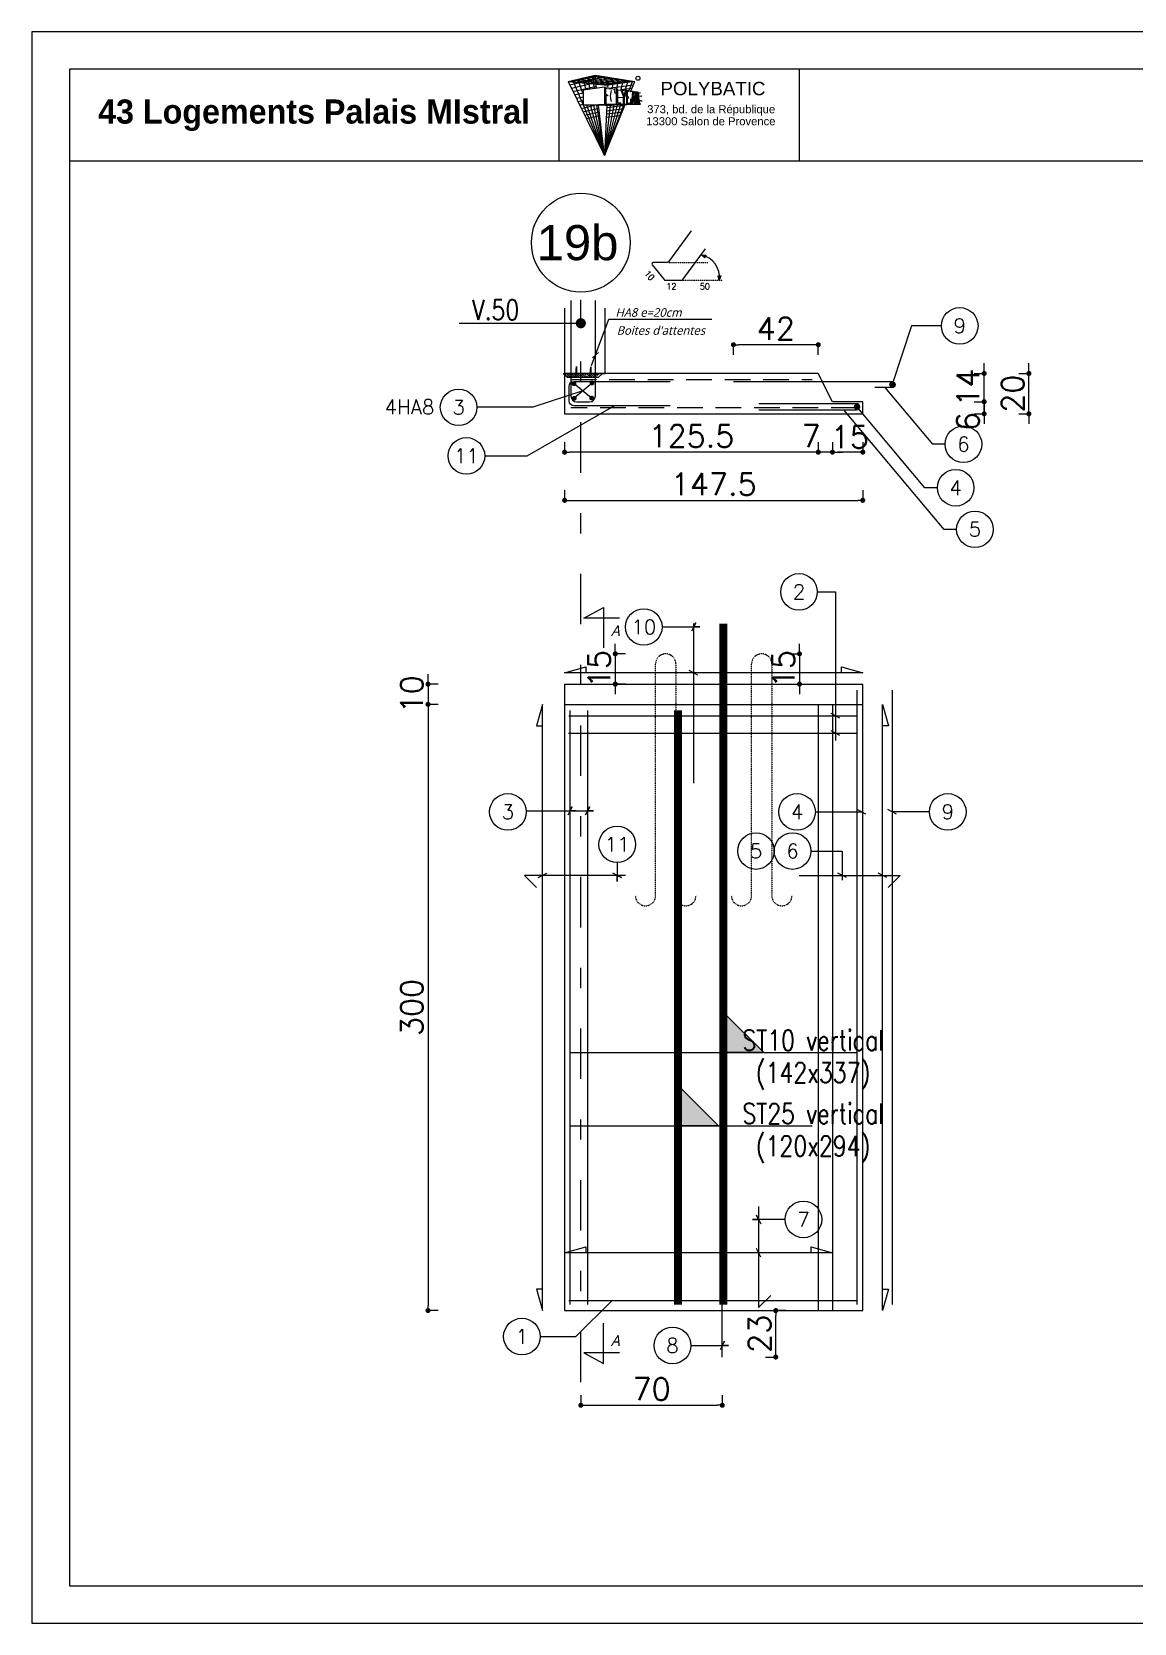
# Model space of a CAD drawing. Header units: millimetres. Extents: x -21776 to 63757, y -7870 to 8483.
# Drawn here: x 30231 to 30776, y -5309 to -4522 of the extents above; entities that cross this region are included whole.
import ezdxf
from ezdxf.enums import TextEntityAlignment as Align

# ---------------------------------------------------------------- set-up
doc = ezdxf.new("R2010")
doc.units = ezdxf.units.MM
doc.header["$PDMODE"] = 34
for name, pattern in [('CACHE', [9.525, 6.35, -3.175]), ('CACHEX2', [19.05, 12.7, -6.35]), ('CONTINUE', [0]), ('GrFeatureAxis', [0.85, 0.25, -0.2, 0.1, -0.2, 0.1]), ('HIDDEN2', [0.1875, 0.125, -0.0625])]:
    doc.linetypes.add(name, pattern=pattern)
for name, color, linetype in [('1', 7, 'Continuous'), ('COTATION', 1, 'Continuous'), ('GO-CARTOUCHE', 7, 'Continuous'), ('GO-COTATION', 1, 'Continuous'), ('GO-FER-HA', 140, 'Continuous'), ('GO-TEXTE', 9, 'Continuous'), ('GO-TEXTE-ACIER', 3, 'Continuous'), ('GO-TEXTE-FER', 3, 'Continuous'), ('Grid', 7, 'Continuous'), ('préfa v', 2, 'Continuous'), ('STR_TS', 22, 'Continuous'), ('STR_TS_TXT', 7, 'Continuous'), ('STR_VOI-POT', 6, 'Continuous'), ('TEXTE-ACIER', 3, 'Continuous')]:
    doc.layers.add(name, color=color, linetype=linetype)
doc.styles.add('GrGrid', font='ARIAL.TTF', dxfattribs={"height": 0.17})
doc.styles.add('Lucida', font='')
doc.styles.get("Standard").update_dxf_attribs({"font": 'romans.shx'})
doc.styles.add('TEXTE', font='romans.shx')
doc.styles.add('TEXTE TS', font='romans.shx', dxfattribs={"width": 0.7, "oblique": 15})
doc.styles.add('TEXTEBA', font='ARIAL.TTF')
doc.styles.get('Lucida').set_extended_font_data('Lucida Sans', italic=True)
doc.dimstyles.new('COUPE-20', dxfattribs={"dimscale": 0.5, "dimtxt": 22, "dimasz": 5, "dimexe": 0.05, "dimexo": 0, "dimgap": 5, "dimtad": 1, "dimdsep": 46, "dimtxsty": 'Standard', "dimblk1": 'DOT', "dimblk2": 'DOT', "dimsah": 1, "dimcen": 0, "dimdle": 150, "dimclrd": 1, "dimclre": 1, "dimclrt": 7, "dimadec": 0, "dimazin": 0, "dimtfac": 1, "dimtix": 1, "dimtmove": 2, "dimatfit": 3, "dimldrblk": 'DOT', "dimfxl": 0, "dimtvp": 1, "dimtolj": 1, "dimtzin": 0, "dimarcsym": 0})

# ---------------------------------------------------------------- blocks, each defined once
blk = doc.blocks.new('_DOT')
at = {"color": 0, "linetype": 'ByBlock'}
blk.add_line((-0.5, 0), (-1, 0), dxfattribs=at)
at = {"color": 0, "linetype": 'ByBlock', "const_width": 0.5}
blk.add_lwpolyline([(-0.25, 0, 1), (0.25, 0, 1)], format="xyb", close=True, dxfattribs=at)
blk = doc.blocks.new('*D1829')
at = {"layer": 'DEFPOINTS', "color": 0}
for p in [(30642.11, -4704.59), (30702.17, -4704.59), (30642.11, -4710.59)]:
    blk.add_point(p, dxfattribs=at)
at = {"layer": 'préfa v', "color": 1, "lineweight": -2}
for p, q in [((30702.17, -4702.09), (30702.17, -4699.59)), ((30697.17, -4704.59), (30702.2, -4704.59)), ((30702.17, -4710.59), (30702.17, -4704.59)), ((30697.17, -4710.59), (30702.2, -4710.59)), ((30702.17, -4713.09), (30702.17, -4715.59))]:
    blk.add_line(p, q, dxfattribs=at)
at = {"layer": 'préfa v', "color": 1, "lineweight": -2, "xscale": 2.5, "yscale": 2.5, "zscale": 2.5}
for p, rotation in [((30702.17, -4704.59), 270), ((30702.17, -4710.59), 90)]:
    blk.add_blockref('_DOT', p, dxfattribs=dict(at, rotation=rotation))
at = {"layer": 'préfa v', "color": 7, "insert": (30694.17, -4714.43), "char_height": 11, "attachment_point": 5, "rotation": 90}
blk.add_mtext('\\A1;6', dxfattribs=at)
blk = doc.blocks.new('*D1830')
at = {"layer": 'DEFPOINTS', "color": 0}
for p in [(30620.11, -4690.59), (30702.17, -4690.59), (30642.11, -4704.59)]:
    blk.add_point(p, dxfattribs=at)
at = {"layer": 'préfa v', "color": 1, "lineweight": -2}
for p, q in [((30702.17, -4688.09), (30702.17, -4685.59)), ((30697.17, -4690.59), (30702.2, -4690.59)), ((30702.17, -4704.59), (30702.17, -4690.59)), ((30697.17, -4704.59), (30702.2, -4704.59)), ((30702.17, -4707.09), (30702.17, -4709.59))]:
    blk.add_line(p, q, dxfattribs=at)
at = {"layer": 'préfa v', "color": 1, "lineweight": -2, "xscale": 2.5, "yscale": 2.5, "zscale": 2.5}
for p, rotation in [((30702.17, -4690.59), 270), ((30702.17, -4704.59), 90)]:
    blk.add_blockref('_DOT', p, dxfattribs=dict(at, rotation=rotation))
at = {"layer": 'préfa v', "color": 7, "insert": (30694.17, -4697.59), "char_height": 11, "attachment_point": 5, "rotation": 90}
blk.add_mtext('\\A1;14', dxfattribs=at)
blk = doc.blocks.new('*D1831')
at = {"layer": 'DEFPOINTS', "color": 0}
for p in [(30627.11, -4704.59), (30642.11, -4710.59), (30627.11, -4729.57)]:
    blk.add_point(p, dxfattribs=at)
at = {"layer": 'préfa v', "color": 1, "lineweight": -2}
for p, q in [((30627.11, -4724.57), (30627.11, -4729.6)), ((30642.11, -4724.57), (30642.11, -4729.6)), ((30639.61, -4729.57), (30629.61, -4729.57))]:
    blk.add_line(p, q, dxfattribs=at)
at = {"layer": 'préfa v', "color": 1, "lineweight": -2, "xscale": 2.5, "yscale": 2.5, "zscale": 2.5, "rotation": 180}
blk.add_blockref('_DOT', (30627.11, -4729.57), dxfattribs=at)
at = {"layer": 'préfa v', "color": 1, "lineweight": -2, "xscale": 2.5, "yscale": 2.5, "zscale": 2.5}
blk.add_blockref('_DOT', (30642.11, -4729.57), dxfattribs=at)
at = {"layer": 'préfa v', "color": 7, "insert": (30635.71, -4722.02), "char_height": 11, "attachment_point": 5}
blk.add_mtext('\\A1;15', dxfattribs=at)
blk = doc.blocks.new('*D1832')
at = {"layer": 'DEFPOINTS', "color": 0}
for p in [(30620.11, -4690.59), (30627.11, -4704.59), (30620.11, -4729.57)]:
    blk.add_point(p, dxfattribs=at)
at = {"layer": 'préfa v', "color": 1, "lineweight": -2}
for p, q in [((30620.11, -4724.57), (30620.11, -4729.6)), ((30627.11, -4724.57), (30627.11, -4729.6)), ((30617.61, -4729.57), (30615.11, -4729.57)), ((30627.11, -4729.57), (30620.11, -4729.57)), ((30629.61, -4729.57), (30632.11, -4729.57))]:
    blk.add_line(p, q, dxfattribs=at)
at = {"layer": 'préfa v', "color": 1, "lineweight": -2, "xscale": 2.5, "yscale": 2.5, "zscale": 2.5}
blk.add_blockref('_DOT', (30620.11, -4729.57), dxfattribs=at)
at = {"layer": 'préfa v', "color": 1, "lineweight": -2, "xscale": 2.5, "yscale": 2.5, "zscale": 2.5, "rotation": 180}
blk.add_blockref('_DOT', (30627.11, -4729.57), dxfattribs=at)
at = {"layer": 'préfa v', "color": 7, "insert": (30616.53, -4721.57), "char_height": 11, "attachment_point": 5}
blk.add_mtext('\\A1;7', dxfattribs=at)
blk = doc.blocks.new('*D1833')
at = {"layer": 'DEFPOINTS', "color": 0}
for p in [(30620.11, -4690.59), (30494.61, -4710.59), (30494.61, -4729.57)]:
    blk.add_point(p, dxfattribs=at)
at = {"layer": 'préfa v', "color": 1, "lineweight": -2}
for p, q in [((30494.61, -4724.57), (30494.61, -4729.6)), ((30620.11, -4724.57), (30620.11, -4729.6)), ((30617.61, -4729.57), (30497.11, -4729.57))]:
    blk.add_line(p, q, dxfattribs=at)
at = {"layer": 'préfa v', "color": 1, "lineweight": -2, "xscale": 2.5, "yscale": 2.5, "zscale": 2.5, "rotation": 180}
blk.add_blockref('_DOT', (30494.61, -4729.57), dxfattribs=at)
at = {"layer": 'préfa v', "color": 1, "lineweight": -2, "xscale": 2.5, "yscale": 2.5, "zscale": 2.5}
blk.add_blockref('_DOT', (30620.11, -4729.57), dxfattribs=at)
at = {"layer": 'préfa v', "color": 7, "insert": (30557.36, -4721.57), "char_height": 11, "attachment_point": 5}
blk.add_mtext('\\A1;125.5', dxfattribs=at)
blk = doc.blocks.new('*D1834')
at = {"layer": 'DEFPOINTS', "color": 0}
for p in [(30494.61, -4710.59), (30642.11, -4710.59), (30642.11, -4753.39)]:
    blk.add_point(p, dxfattribs=at)
at = {"layer": 'préfa v', "color": 1, "lineweight": -2}
for p, q in [((30494.61, -4748.39), (30494.61, -4753.41)), ((30642.11, -4748.39), (30642.11, -4753.41)), ((30497.11, -4753.39), (30639.61, -4753.39))]:
    blk.add_line(p, q, dxfattribs=at)
at = {"layer": 'préfa v', "color": 1, "lineweight": -2, "xscale": 2.5, "yscale": 2.5, "zscale": 2.5, "rotation": 180}
blk.add_blockref('_DOT', (30494.61, -4753.39), dxfattribs=at)
at = {"layer": 'préfa v', "color": 1, "lineweight": -2, "xscale": 2.5, "yscale": 2.5, "zscale": 2.5}
blk.add_blockref('_DOT', (30642.11, -4753.39), dxfattribs=at)
at = {"layer": 'préfa v', "color": 7, "insert": (30568.36, -4745.39), "char_height": 11, "attachment_point": 5}
blk.add_mtext('\\A1;147.5', dxfattribs=at)
blk = doc.blocks.new('*D1841')
at = {"layer": 'DEFPOINTS', "color": 0}
for p in [(30494.61, -4844.35), (30427.01, -4854.35), (30494.61, -4854.35)]:
    blk.add_point(p, dxfattribs=at)
at = {"layer": 'STR_VOI-POT', "color": 1, "lineweight": -2}
for p, q in [((30427.01, -4841.85), (30427.01, -4839.35)), ((30432.01, -4844.35), (30426.99, -4844.35)), ((30427.01, -4844.35), (30427.01, -4854.35)), ((30432.01, -4854.35), (30426.99, -4854.35)), ((30427.01, -4856.85), (30427.01, -4859.35))]:
    blk.add_line(p, q, dxfattribs=at)
at = {"layer": 'STR_VOI-POT', "color": 1, "lineweight": -2, "xscale": 2.5, "yscale": 2.5, "zscale": 2.5}
for p, rotation in [((30427.01, -4844.35), 270), ((30427.01, -4854.35), 90)]:
    blk.add_blockref('_DOT', p, dxfattribs=dict(at, rotation=rotation))
at = {"layer": 'STR_VOI-POT', "color": 7, "insert": (30419.01, -4849.35), "char_height": 11, "attachment_point": 5, "rotation": 90}
blk.add_mtext('\\A1;10', dxfattribs=at)
blk = doc.blocks.new('*D1842')
at = {"layer": 'DEFPOINTS', "color": 0}
for p in [(30494.61, -4854.35), (30427.01, -5154.35), (30494.61, -5154.35)]:
    blk.add_point(p, dxfattribs=at)
at = {"layer": 'STR_VOI-POT', "color": 1, "lineweight": -2}
for p, q in [((30432.01, -4854.35), (30426.99, -4854.35)), ((30427.01, -4856.85), (30427.01, -5151.85)), ((30432.01, -5154.35), (30426.99, -5154.35))]:
    blk.add_line(p, q, dxfattribs=at)
at = {"layer": 'STR_VOI-POT', "color": 1, "lineweight": -2, "xscale": 2.5, "yscale": 2.5, "zscale": 2.5}
for p, rotation in [((30427.01, -4854.35), 90), ((30427.01, -5154.35), 270)]:
    blk.add_blockref('_DOT', p, dxfattribs=dict(at, rotation=rotation))
at = {"layer": 'STR_VOI-POT', "color": 7, "insert": (30419.01, -5004.35), "char_height": 11, "attachment_point": 5, "rotation": 90}
blk.add_mtext('\\A1;300', dxfattribs=at)
blk = doc.blocks.new('*D1843')
at = {"layer": 'DEFPOINTS', "color": 0}
for p in [(30620.11, -4690.59), (30724.31, -4690.59), (30642.11, -4710.59)]:
    blk.add_point(p, dxfattribs=at)
at = {"layer": 'STR_VOI-POT', "color": 1, "lineweight": -2}
for p, q in [((30724.31, -4688.09), (30724.31, -4685.59)), ((30719.31, -4690.59), (30724.33, -4690.59)), ((30724.31, -4710.59), (30724.31, -4690.59)), ((30719.31, -4710.59), (30724.33, -4710.59)), ((30724.31, -4713.09), (30724.31, -4715.59))]:
    blk.add_line(p, q, dxfattribs=at)
at = {"layer": 'STR_VOI-POT', "color": 1, "lineweight": -2, "xscale": 2.5, "yscale": 2.5, "zscale": 2.5}
for p, rotation in [((30724.31, -4690.59), 270), ((30724.31, -4710.59), 90)]:
    blk.add_blockref('_DOT', p, dxfattribs=dict(at, rotation=rotation))
at = {"layer": 'STR_VOI-POT', "color": 7, "insert": (30716.31, -4700.59), "char_height": 11, "attachment_point": 5, "rotation": 90}
blk.add_mtext('\\A1;20', dxfattribs=at)
blk = doc.blocks.new('mrega')
at = {"layer": 'STR_TS_TXT', "style": 'TEXTE TS', "width": 0.8}
for tag, p in [('ST10', (14.48, 0)), ('DIM', (14.48, -16)), ('NOTE', (14.48, -32))]:
    blk.add_attdef(tag, text='', height=10, dxfattribs=at).set_placement(p, align=Align.CENTER)
blk = doc.blocks.new('A$C6F247267')
blk.add_hatch(color=256).paths.add_polyline_path([(0, -0.2), (-0.2, 0), (0, 0)])
blk.add_lwpolyline([(-0.2, 0), (0, 0), (0, -0.2), (-0.2, 0)])
blk = doc.blocks.new('*D1845')
at = {"layer": 'DEFPOINTS', "color": 0}
for p in [(30544.61, -4829.35), (30519.67, -4844.35), (30535.91, -4844.35)]:
    blk.add_point(p, dxfattribs=at)
at = {"layer": 'GO-COTATION', "color": 1, "lineweight": -2}
for p, q in [((30519.67, -4826.85), (30519.67, -4824.35)), ((30524.67, -4829.35), (30519.65, -4829.35)), ((30519.67, -4829.35), (30519.67, -4844.35)), ((30524.67, -4844.35), (30519.65, -4844.35)), ((30519.67, -4846.85), (30519.67, -4849.35))]:
    blk.add_line(p, q, dxfattribs=at)
at = {"layer": 'GO-COTATION', "color": 1, "lineweight": -2, "xscale": 2.5, "yscale": 2.5, "zscale": 2.5}
for p, rotation in [((30519.67, -4829.35), 270), ((30519.67, -4844.35), 90)]:
    blk.add_blockref('_DOT', p, dxfattribs=dict(at, rotation=rotation))
at = {"layer": 'GO-COTATION', "color": 7, "insert": (30511.67, -4836.85), "char_height": 11, "attachment_point": 5, "rotation": 90}
blk.add_mtext('\\A1;15', dxfattribs=at)
blk = doc.blocks.new('*D1846')
at = {"layer": 'COTATION', "color": 1, "lineweight": -2}
for p, q in [((30578.11, -4681.39), (30578.11, -4676.37)), ((30617.61, -4676.39), (30580.61, -4676.39)), ((30620.11, -4681.39), (30620.11, -4676.37))]:
    blk.add_line(p, q, dxfattribs=at)
at = {"layer": 'DEFPOINTS', "color": 0}
for p in [(30578.11, -4676.39), (30620.11, -4690.59), (30578.11, -4694.59)]:
    blk.add_point(p, dxfattribs=at)
at = {"layer": 'COTATION', "color": 1, "lineweight": -2, "xscale": 2.5, "yscale": 2.5, "zscale": 2.5, "rotation": 180}
blk.add_blockref('_DOT', (30578.11, -4676.39), dxfattribs=at)
at = {"layer": 'COTATION', "color": 1, "lineweight": -2, "xscale": 2.5, "yscale": 2.5, "zscale": 2.5}
blk.add_blockref('_DOT', (30620.11, -4676.39), dxfattribs=at)
at = {"layer": 'COTATION', "color": 7, "insert": (30599.11, -4668.39), "char_height": 11, "attachment_point": 5}
blk.add_mtext('\\A1;42', dxfattribs=at)
blk = doc.blocks.new('*D1847')
at = {"layer": 'COTATION', "color": 1, "lineweight": -2}
for p, q in [((30502.61, -5196.21), (30502.61, -5201.24)), ((30572.61, -5196.21), (30572.61, -5201.24)), ((30505.11, -5201.21), (30570.11, -5201.21))]:
    blk.add_line(p, q, dxfattribs=at)
at = {"layer": 'DEFPOINTS', "color": 0}
for p in [(30572.61, -5177.35), (30502.61, -5189.74), (30572.61, -5201.21)]:
    blk.add_point(p, dxfattribs=at)
at = {"layer": 'COTATION', "color": 1, "lineweight": -2, "xscale": 2.5, "yscale": 2.5, "zscale": 2.5, "rotation": 180}
blk.add_blockref('_DOT', (30502.61, -5201.21), dxfattribs=at)
at = {"layer": 'COTATION', "color": 1, "lineweight": -2, "xscale": 2.5, "yscale": 2.5, "zscale": 2.5}
blk.add_blockref('_DOT', (30572.61, -5201.21), dxfattribs=at)
at = {"layer": 'COTATION', "color": 7, "insert": (30537.61, -5193.21), "char_height": 11, "attachment_point": 5}
blk.add_mtext('\\A1;70', dxfattribs=at)
blk = doc.blocks.new('*D1848')
at = {"layer": 'COTATION', "color": 1, "lineweight": -2}
for p, q in [((30610.81, -4826.85), (30610.81, -4824.35)), ((30605.81, -4829.35), (30610.84, -4829.35)), ((30610.81, -4829.35), (30610.81, -4844.35)), ((30605.81, -4844.35), (30610.84, -4844.35)), ((30610.81, -4846.85), (30610.81, -4849.35))]:
    blk.add_line(p, q, dxfattribs=at)
at = {"layer": 'DEFPOINTS', "color": 0}
for p in [(30592.11, -4829.35), (30603.97, -4844.35), (30610.81, -4844.35)]:
    blk.add_point(p, dxfattribs=at)
at = {"layer": 'COTATION', "color": 1, "lineweight": -2, "xscale": 2.5, "yscale": 2.5, "zscale": 2.5}
for p, rotation in [((30610.81, -4829.35), 270), ((30610.81, -4844.35), 90)]:
    blk.add_blockref('_DOT', p, dxfattribs=dict(at, rotation=rotation))
at = {"layer": 'COTATION', "color": 7, "insert": (30602.81, -4836.85), "char_height": 11, "attachment_point": 5, "rotation": 90}
blk.add_mtext('\\A1;15', dxfattribs=at)
blk = doc.blocks.new('staboxdetail')
at = {"layer": 'GO-TEXTE-FER'}
blk.add_lwpolyline([(-8.57, 15.58), (-19.76, 0.33, -0.238859), (-20.41, 0), (-27.16, 0, 0.630281), (-27.79, -1.3), (-21.96, -8.52, 0.226783), (-21.34, -8.82), (-13.3, -8.82, 0.238859), (-12.65, -8.49), (-1.46, 6.77)], format="xyb", dxfattribs=at)
at = {"layer": 'GO-TEXTE-FER', "color": 1, "flags": 128}
for points in [[(-3.64, 3.75), (-1.35, 3.64), (-1.75, 2.31), (-3.64, 3.75)], [(5.34, -8.85), (4.78, -6.62), (6.18, -6.63), (5.34, -8.85)]]:
    blk.add_lwpolyline(points, dxfattribs=at)
at = {"layer": 'GO-TEXTE-FER', "color": 1}
blk.add_arc((-6, -7.43), 11.43, 352.85098, 78.09196, dxfattribs=at)
at = {"layer": 'TEXTE-ACIER', "color": 1, "linetype": 'HIDDEN2', "ltscale": 0.025}
for p, q in [((-20, 0), (0, 0)), ((-12.89, -8.82), (7.11, -8.82))]:
    blk.add_line(p, q, dxfattribs=at)
at = {"layer": 'GO-TEXTE-FER', "color": 1, "style": 'TEXTE', "width": 0.9}
blk.add_text('10', height=3.15, rotation=309.81851, dxfattribs=at).set_placement((-31.88, -5.6))
for s, p in [('12', (-20.75, -13.49)), ('50', (-4.19, -13.49))]:
    blk.add_text(s, height=3.15, dxfattribs=at).set_placement(p)
blk = doc.blocks.new('*D2285')
at = {"layer": 'COTATION', "color": 1, "lineweight": -2}
for p, q in [((30604.06, -5154.35), (30599.04, -5154.35)), ((30599.06, -5174.85), (30599.06, -5156.85)), ((30594.06, -5177.35), (30599.09, -5177.35))]:
    blk.add_line(p, q, dxfattribs=at)
at = {"layer": 'DEFPOINTS', "color": 0}
for p in [(30599.06, -5154.35), (30642.11, -5154.35), (30572.61, -5177.35)]:
    blk.add_point(p, dxfattribs=at)
at = {"layer": 'COTATION', "color": 1, "lineweight": -2, "xscale": 2.5, "yscale": 2.5, "zscale": 2.5}
for p, rotation in [((30599.06, -5154.35), 90), ((30599.06, -5177.35), 270)]:
    blk.add_blockref('_DOT', p, dxfattribs=dict(at, rotation=rotation))
at = {"layer": 'COTATION', "color": 7, "insert": (30591.06, -5165.85), "char_height": 11, "attachment_point": 5, "rotation": 90}
blk.add_mtext('\\A1;23', dxfattribs=at)

msp = doc.modelspace()

# ---------------------------------------------------------------- hatches: boundary and pattern name
at = {"layer": 'GO-FER-HA'}
h = msp.add_hatch(dxfattribs=at)
h.set_pattern_fill('ANSI31', color=9, scale=6.075, angle=-540, style=0)
h.set_pattern_definition([(315, (-24489.04584, 391204.149), (-0.536959212, -0.536959212), [])])
h.paths.add_polyline_path([(30512.16492, -4690.58897), (30510.13992, -4692.61397), (30508.51407, -4692.61397), (30508.51407, -4690.58897)])
h.paths.add_polyline_path([(30508.51407, -4690.58897), (30508.51407, -4692.61397), (30505.36116, -4692.61397), (30505.56133, -4690.58897)])
h.paths.add_polyline_path([(30505.02731, -4690.58897), (30505.34417, -4692.61397), (30495.58176, -4692.61397), (30495.79142, -4690.58897)])
h.paths.add_polyline_path([(30495.50254, -4692.1516), (30493.93992, -4690.58897), (30495.36329, -4690.58897)])

# ---------------------------------------------------------------- linework, layer by layer
at = {"layer": '1', "color": 252, "linetype": 'HIDDEN2', "ltscale": 0.05}
for points in [[(30529.61854, -4949.03991, 1), (30539.61454, -4949.03991), (30539.61454, -4844.35065), (30539.61454, -4834.34865, -1), (30549.61054, -4834.34865), (30549.61054, -4844.35065), (30549.61054, -4949.03991, 1), (30559.60654, -4949.03991)], [(30577.11854, -4949.03991, 1), (30587.11454, -4949.03991), (30587.11454, -4844.35065), (30587.11454, -4834.34865, -1), (30597.11054, -4834.34865), (30597.11054, -4844.35065), (30597.11054, -4949.03991, 1), (30607.10654, -4949.03991)]]:
    msp.add_lwpolyline(points, format="xyb", dxfattribs=at)
at = {"layer": 'COTATION'}
for p, q in [((30507.94047, -4702.74884), (30499.26159, -4695.672)), ((30508.1659, -4695.33369), (30499.37431, -4702.88986))]:
    msp.add_line(p, q, dxfattribs=at)
for points in [[(30442.4568, -4665.76065), (30502.61254, -4665.76065)], [(30503.60103, -4699.21042), (30478.93601, -4707.36215), (30451.20854, -4707.36215)], [(30682.8552, -4725.62312), (30676.7131, -4725.62312), (30653.1635, -4697.58897)], [(30455.05855, -4731.40947), (30476.06133, -4731.40947), (30519.08107, -4706.58897)], [(30688.5426, -4767.75479), (30682.4005, -4767.75479), (30632.69926, -4708.58897)], [(30679.01438, -4747.17854), (30672.87228, -4747.17854), (30638.85495, -4706.68331)], [(30542.8276, -4816.06613), (30561.41661, -4816.06613), (30558.41661, -4816.06613), (30559.53793, -4813.94481), (30557.29529, -4818.18746)], [(30631.55489, -4838.72849), (30631.55489, -4835.7285), (30642.11254, -4838.72849), (30494.61254, -4838.72849), (30505.17019, -4835.7285), (30505.17019, -4838.72849)], [(30560.53793, -4839.84981), (30556.29529, -4837.60717)], [(30483.60272, -5143.79401), (30480.60273, -5143.79401), (30483.60272, -5154.35165), (30483.60272, -4854.35065), (30480.60273, -4864.9083), (30483.60272, -4864.9083)], [(30651.8403, -5143.79401), (30654.84029, -5143.79401), (30651.8403, -5154.35165), (30651.8403, -4854.35065), (30654.84029, -4864.9083), (30651.8403, -4864.9083)], [(30630.73714, -4861.14405), (30626.49449, -4858.90141)], [(30630.73714, -4869.7102), (30626.49449, -4867.46756)], [(30475.57706, -4907.1159), (30500.2436, -4907.1159), (30497.2436, -4907.1159), (30498.36492, -4904.99458), (30496.12228, -4909.23722)], [(30490.35648, -4907.1159), (30508.94549, -4907.1159), (30505.94549, -4907.1159), (30507.06681, -4904.99458), (30504.82417, -4909.23722)], [(30618.66516, -4907.56677), (30641.53105, -4907.56677)], [(30643.65237, -4908.68809), (30639.40973, -4906.44545)], [(30658.71787, -4908.68809), (30654.47523, -4906.44545)], [(30675.12172, -4907.56677), (30656.59655, -4907.56677)], [(30616.45548, -4926.94126), (30631.94955, -4926.94126), (30631.94955, -4941.42842)], [(30520.61299, -4932.69121), (30520.61299, -4941.9786), (30520.61299, -4938.9786), (30522.73431, -4940.09992), (30518.49167, -4937.85728)], [(30481.4814, -4940.09992), (30485.72404, -4937.85728)], [(30634.07087, -4940.09992), (30629.82823, -4937.85728)], [(30653.96162, -4940.09992), (30649.71898, -4937.85728)], [(30603.68974, -5109.26192), (30587.59329, -5109.26192), (30590.59329, -5109.26192), (30589.47197, -5107.1406), (30591.71461, -5111.38324)], [(30616.55489, -5125.79171), (30616.55489, -5122.79172), (30627.11254, -5125.79171), (30494.61254, -5125.79171), (30505.17019, -5122.79172), (30505.17019, -5125.79171)], [(30591.71461, -5127.91303), (30589.47197, -5123.67039)], [(30482.51125, -5167.21408), (30500.22196, -5167.21408), (30518.08439, -5149.35165)], [(30557.02352, -5171.61785), (30575.61254, -5171.61785), (30572.61254, -5171.61785), (30573.73386, -5169.49653), (30571.49122, -5173.73917)]]:
    msp.add_lwpolyline(points, dxfattribs=at)
at = {"layer": 'COTATION', "const_width": 2.5}
msp.add_lwpolyline([(30501.36254, -4665.76065, 1), (30503.86254, -4665.76065, 1)], format="xyb", close=True, dxfattribs=at)
at = {"layer": 'GO-CARTOUCHE', "color": 9, "linetype": 'CONTINUE'}
for p, q in [((30496.2765, -4546.06632), (30509.66966, -4542.95163)), ((30497.7859, -4546.21007), (30511.17884, -4543.19118)), ((30500.8047, -4546.49758), (30514.19718, -4543.67029)), ((30507.28929, -4549.89959), (30505.98444, -4543.80866)), ((30505.98444, -4543.80866), (30525.63715, -4546.57633)), ((30509.36302, -4549.59463), (30508.41143, -4543.24425)), ((30508.41143, -4543.24425), (30528.07168, -4546.23663)), ((30510.42976, -4549.43776), (30509.66966, -4542.95163)), ((30509.66966, -4542.95163), (30529.29221, -4546.06632)), ((30496.2765, -4546.06632), (30515.89904, -4547.93514)), ((30496.2765, -4546.06632), (30514.3417, -4582.81966)), ((30497.09757, -4547.73678), (30509.88203, -4544.76382)), ((30497.91864, -4549.40723), (30510.0944, -4546.576)), ((30503.75175, -4557.54868), (30498.70349, -4545.50191)), ((30498.70349, -4545.50191), (30518.33357, -4547.59543)), ((30498.73971, -4551.07769), (30510.30676, -4548.38819)), ((30503.75175, -4552.45382), (30501.13047, -4544.93749)), ((30501.13047, -4544.93749), (30520.7681, -4547.25573)), ((30503.55746, -4544.37308), (30523.20263, -4546.91603)), ((30505.19407, -4550.20771), (30503.55746, -4544.37308)), ((30514.3417, -4548.86247), (30503.75175, -4550.41982)), ((30503.75175, -4550.41982), (30503.75175, -4557.89507)), ((30503.8235, -4546.78508), (30517.21553, -4544.14939)), ((30506.84231, -4547.07259), (30520.23388, -4544.62849)), ((30509.86111, -4547.36009), (30523.25222, -4545.10759)), ((30512.87991, -4547.6476), (30526.27057, -4545.5867)), ((30516.08492, -4549.13501), (30514.3417, -4548.86247)), ((30514.3417, -4548.86247), (30514.3417, -4557.87744)), ((30514.38931, -4547.79135), (30527.77974, -4545.82625)), ((30514.96464, -4552.49082), (30514.96464, -4549.59037)), ((30515.75684, -4549.71422), (30514.96464, -4549.59037)), ((30515.89904, -4547.93514), (30515.84714, -4549.09783)), ((30529.29221, -4546.06632), (30515.89904, -4547.93514)), ((30516.33368, -4549.45027), (30528.61269, -4547.73681)), ((30516.53295, -4549.79362), (30518.49929, -4549.50762)), ((30517.38701, -4551.41547), (30517.24852, -4552.46537)), ((30517.61423, -4550.57838), (30517.38701, -4551.41547)), ((30518.33357, -4547.59543), (30518.11075, -4549.56159)), ((30519.25345, -4550.28162), (30518.89094, -4549.69815)), ((30520.19732, -4549.77795), (30519.04574, -4549.9473)), ((30519.49785, -4550.98011), (30519.25345, -4550.28162)), ((30519.68527, -4551.98885), (30519.49785, -4550.98011)), ((30520.19732, -4557.27213), (30520.19732, -4549.7711)), ((30520.82025, -4549.87534), (30520.19732, -4549.77795)), ((30520.7681, -4547.25573), (30520.22757, -4549.78268)), ((30520.82025, -4556.6492), (30520.82025, -4549.87534)), ((30520.82025, -4550.39212), (30522.38128, -4550.17735)), ((30520.82025, -4550.39212), (30520.82074, -4556.6492)), ((30522.3602, -4550.1161), (30523.65087, -4553.86628)), ((30522.91721, -4550.20318), (30522.3602, -4550.1161)), ((30522.38128, -4550.17735), (30523.65087, -4553.86628)), ((30523.20263, -4546.91603), (30522.4109, -4550.12402)), ((30522.59316, -4550.15252), (30527.93317, -4549.40729)), ((30522.91721, -4550.20318), (30523.94524, -4553.19023)), ((30524.67048, -4550.47729), (30523.09146, -4550.7095)), ((30524.67048, -4550.47729), (30523.94524, -4553.19023)), ((30525.16563, -4550.5547), (30524.27381, -4553.8908)), ((30524.27712, -4553.8784), (30525.14729, -4550.62331)), ((30525.63715, -4546.57633), (30524.40943, -4550.51568)), ((30525.16563, -4550.5547), (30524.67048, -4550.47729)), ((30525.14729, -4550.62331), (30525.3328, -4550.59553)), ((30525.3328, -4550.58084), (30525.15152, -4550.6075)), ((30525.3328, -4557.27213), (30525.3328, -4550.58084)), ((30526.53928, -4550.76946), (30525.3328, -4550.58084)), ((30526.47193, -4551.20028), (30525.76886, -4551.09036)), ((30525.76886, -4553.71445), (30525.76886, -4551.09036)), ((30528.07168, -4546.23663), (30526.37982, -4550.74453)), ((30526.95305, -4551.11973), (30527.25365, -4551.07778)), ((30528.26116, -4551.03866), (30527.00476, -4551.22343)), ((30527.20647, -4551.19376), (30529.29221, -4546.06632)), ((30528.26116, -4551.03866), (30528.01691, -4553.07391)), ((30528.57155, -4551.08719), (30528.26116, -4551.03866)), ((30528.57155, -4551.08719), (30529.31889, -4557.2662)), ((30528.59852, -4551.31018), (30529.3196, -4551.20414)), ((30528.6487, -4551.72505), (30529.3196, -4551.64549)), ((30528.66017, -4551.81992), (30529.72451, -4551.7088)), ((30529.3196, -4551.20414), (30529.3196, -4551.64549)), ((30530.56548, -4551.39892), (30529.3196, -4551.20414)), ((30529.3196, -4551.64549), (30529.72451, -4551.7088)), ((30529.72451, -4557.2662), (30529.72451, -4551.7088)), ((30530.56548, -4551.84027), (30530.56548, -4551.39892)), ((30530.72385, -4551.42368), (30530.56548, -4551.47452)), ((30530.72385, -4551.42368), (30530.72385, -4557.26789)), ((30531.1599, -4551.49185), (30530.72385, -4551.42368)), ((30531.1599, -4551.49185), (30531.1599, -4557.27213)), ((30531.1599, -4551.69655), (30532.14773, -4551.60465)), ((30499.56079, -4552.74815), (30503.75175, -4551.77376)), ((30500.38186, -4554.4186), (30503.75175, -4553.63518)), ((30501.20293, -4556.08906), (30503.75175, -4555.49657)), ((30502.024, -4557.75951), (30503.75175, -4557.35793)), ((30502.84507, -4559.42997), (30509.44963, -4557.89507)), ((30503.66614, -4561.10042), (30511.58095, -4559.26129)), ((30503.75175, -4557.89507), (30514.96464, -4557.27213)), ((30514.84655, -4557.8766), (30503.75175, -4557.89507)), ((30514.3417, -4582.81966), (30503.89691, -4557.89507)), ((30514.3417, -4582.81966), (30505.64937, -4557.89507)), ((30514.3417, -4582.81966), (30507.35037, -4557.89507)), ((30514.3417, -4582.81966), (30509.00215, -4557.89507)), ((30514.3417, -4582.81966), (30510.60682, -4557.89507)), ((30514.3417, -4582.81966), (30511.42085, -4557.89507)), ((30514.3417, -4582.81966), (30524.62586, -4557.53777)), ((30523.81973, -4557.56578), (30514.3417, -4582.81966)), ((30522.19463, -4557.62224), (30514.3417, -4582.81966)), ((30520.54623, -4557.67951), (30514.3417, -4582.81966)), ((30518.87402, -4557.73761), (30514.3417, -4582.81966)), ((30517.17751, -4557.79655), (30514.3417, -4582.81966)), ((30515.45613, -4557.85635), (30514.3417, -4582.81966)), ((30514.84655, -4557.8766), (30517.9784, -4557.762)), ((30514.96464, -4552.49082), (30515.59181, -4552.53948)), ((30515.81652, -4553.18173), (30514.96464, -4553.11563)), ((30514.96464, -4553.11563), (30514.96464, -4557.27213)), ((30514.96464, -4557.27213), (30522.47095, -4557.27213)), ((30515.33273, -4560.62047), (30523.85605, -4559.43021)), ((30515.40352, -4559.0348), (30524.53557, -4557.75972)), ((30516.13059, -4552.87272), (30515.81652, -4553.18173)), ((30517.24852, -4552.46537), (30517.21004, -4553.31857)), ((30517.21004, -4553.31857), (30517.26964, -4554.61005)), ((30517.26964, -4554.61005), (30517.55744, -4556.07624)), ((30517.9784, -4557.762), (30518.53925, -4557.74148)), ((30518.58226, -4557.7399), (30525.32687, -4557.49311)), ((30520.19406, -4557.27305), (30525.34101, -4557.27213)), ((30520.82025, -4556.6492), (30522.47095, -4556.6492)), ((30520.82074, -4554.11475), (30523.65087, -4553.86628)), ((30520.82074, -4556.6492), (30522.47095, -4556.65427)), ((30522.47095, -4557.27213), (30522.47095, -4556.6492)), ((30522.47095, -4557.27213), (30523.655, -4557.27213)), ((30523.65087, -4557.27213), (30523.65087, -4553.86628)), ((30523.65087, -4556.65427), (30523.655, -4557.27213)), ((30523.655, -4557.27213), (30524.27381, -4557.27213)), ((30524.27381, -4557.2645), (30524.27712, -4553.8784)), ((30524.27381, -4557.27213), (30524.27381, -4553.8908)), ((30525.32649, -4557.26619), (30530.72385, -4557.2662)), ((30525.32792, -4557.49307), (30532.16706, -4557.27483)), ((30525.3328, -4557.27213), (30526.65309, -4557.27213)), ((30525.76886, -4553.71445), (30526.33706, -4553.75853)), ((30525.76886, -4554.15182), (30526.30333, -4554.19328)), ((30525.76886, -4556.83608), (30525.76886, -4554.15182)), ((30525.76886, -4556.83608), (30526.51905, -4556.83608)), ((30526.89543, -4557.05924), (30526.64656, -4557.2662)), ((30526.64656, -4557.2662), (30527.50145, -4557.2662)), ((30527.07381, -4556.67452), (30526.89543, -4557.05924)), ((30527.03026, -4554.53315), (30527.11004, -4554.78554)), ((30527.17635, -4556.18057), (30527.07381, -4556.67452)), ((30527.11004, -4554.78554), (30527.18874, -4555.26651)), ((30527.20719, -4555.73487), (30527.17635, -4556.18057)), ((30527.18874, -4555.26651), (30527.20719, -4555.73487)), ((30527.56968, -4556.80051), (30527.5138, -4557.2662)), ((30527.63268, -4556.27558), (30527.56968, -4556.80051)), ((30527.68516, -4555.83826), (30527.63268, -4556.27558)), ((30527.7354, -4555.41965), (30527.68516, -4555.83826)), ((30527.78609, -4554.99731), (30527.7354, -4555.41965)), ((30527.81233, -4554.77865), (30527.78609, -4554.99731)), ((30527.82958, -4554.63487), (30527.81233, -4554.77865)), ((30527.8436, -4554.51805), (30527.82958, -4554.63487)), ((30527.87604, -4554.24772), (30527.8436, -4554.51805)), ((30527.94327, -4553.68759), (30527.87604, -4554.24772)), ((30528.01691, -4553.07391), (30527.94327, -4553.68759)), ((30528.19913, -4555.21511), (30527.95298, -4557.2662)), ((30528.19913, -4555.21511), (30528.63567, -4555.24897)), ((30528.25114, -4554.78177), (30528.41451, -4553.42042)), ((30528.25114, -4554.78177), (30528.58227, -4554.80746)), ((30528.41451, -4553.42042), (30528.58227, -4554.80746)), ((30528.63567, -4555.24897), (30528.88037, -4557.27213)), ((30530.16057, -4551.77697), (30530.56548, -4551.84027)), ((30530.16057, -4557.2662), (30530.16057, -4551.77697)), ((30530.16057, -4551.8757), (30530.56548, -4551.84027)), ((30530.16057, -4557.2662), (30530.72385, -4557.2662)), ((30530.72385, -4557.26789), (30531.1599, -4557.27213)), ((30531.30174, -4554.47383), (30531.32642, -4555.0936)), ((30531.32642, -4555.0936), (30531.38541, -4555.66122)), ((30531.38541, -4555.66122), (30531.4754, -4556.13854)), ((30531.4754, -4556.13854), (30531.60461, -4556.58078)), ((30531.60461, -4556.58078), (30531.80713, -4556.99355)), ((30532.51781, -4553.43977), (30531.78324, -4553.5081)), ((30531.80713, -4556.99355), (30532.03967, -4557.24871)), ((30532.49837, -4555.64961), (30531.83405, -4555.71141)), ((30532.49837, -4555.64961), (30532.94063, -4555.63342)), ((30532.96408, -4553.50954), (30532.51781, -4553.43977)), ((30504.48722, -4562.77088), (30511.79332, -4561.07348)), ((30505.30829, -4564.44134), (30512.00568, -4562.88566)), ((30515.19116, -4563.7918), (30522.49701, -4562.77118)), ((30515.26195, -4562.20613), (30523.17653, -4561.1007))]:
    msp.add_line(p, q, dxfattribs=at)
at = {"layer": 'GO-CARTOUCHE', "color": 2, "ltscale": 3}
msp.add_line((30508.31627, -4682.91157), (30511.35139, -4680.16945), dxfattribs=at)
at = {"layer": 'GO-CARTOUCHE', "linetype": 'Continuous'}
for points in [[(31344.63009, -5309.04286), (31344.63009, -4521.54286), (30230.99374, -4521.54286), (30230.99374, -5309.04286)], [(31326.07134, -5290.48411), (31326.07134, -4540.10161), (30249.55249, -4540.10161), (30249.55249, -5290.48411)]]:
    msp.add_lwpolyline(points, close=True, dxfattribs=at)
at = {"layer": 'GO-CARTOUCHE', "color": 2, "ltscale": 3}
msp.add_lwpolyline([(30507.86853, -4686.74705), (30516.54088, -4663.77196), (30567.36534, -4663.77196)], dxfattribs=at)
at = {"layer": 'GO-CARTOUCHE', "color": 9, "linetype": 'CONTINUE'}
for centre in [(30530.88187, -4544.51691, 70.13956), (30530.88187, -4544.51691, 70.13956), (30530.88187, -4544.51691)]:
    msp.add_circle(centre, 0.9967, dxfattribs=at)
at = {"layer": 'GO-COTATION'}
for points in [[(30681.0241, -4667.06191), (30666.1429, -4667.06191), (30656.59655, -4696.11683)], [(30619.61755, -4798.70132), (30628.61581, -4798.70132), (30628.61581, -4872.15838)]]:
    msp.add_lwpolyline(points, dxfattribs=at)
at = {"layer": 'GO-FER-HA', "color": 1}
msp.add_lwpolyline([(30497.68383, -4654.58096), (30497.68383, -4690.01846), (30497.68383, -4701.65642, 0.414213562), (30500.72133, -4704.69392), (30506.79633, -4704.69392, 0.414213562), (30509.83383, -4701.65642), (30509.83383, -4654.58096)], format="xyb", dxfattribs=at)
msp.add_lwpolyline([(30495.96492, -4692.61397), (30493.93992, -4690.58897), (30513.28516, -4690.58897), (30511.26016, -4692.61397)], close=True, dxfattribs=at)
msp.add_lwpolyline([(30499.7364, -4690.58897), (30499.93444, -4692.81132), (30500.52355, -4687.12142), (30500.52355, -4690.58897), (30506.70153, -4690.58897), (30507.02881, -4692.68052), (30507.55246, -4687.38303), (30507.55246, -4690.58897)], dxfattribs=at)
at = {"layer": 'GO-FER-HA', "color": 6, "linetype": 'Continuous', "const_width": 1.2}
for points in [[(30499.86159, -4695.672, -1), (30498.66159, -4695.672, -1)], [(30508.7659, -4695.33369, -1), (30507.5659, -4695.33369, -1)], [(30499.97431, -4702.88986, -1), (30498.77431, -4702.88986, -1)], [(30508.54047, -4702.74884, -1), (30507.34047, -4702.74884, -1)]]:
    msp.add_lwpolyline(points, format="xyb", close=True, dxfattribs=at)
at = {"layer": 'GO-TEXTE', "color": 7}
for points in [[(30491.73394, -4540.10161), (30491.73394, -4585.54823)], [(30610.6397, -4540.10161), (30610.6397, -4585.54823)], [(31326.07134, -4585.54823), (30249.55249, -4585.54823)]]:
    msp.add_lwpolyline(points, dxfattribs=at)
at = {"layer": 'GO-TEXTE', "flags": 128}
for points in [[(30521.80839, -4811.77088), (30504.16065, -4811.77088), (30513.8387, -4806.49082), (30513.8387, -4826.4123)], [(30521.80839, -5175.30186), (30504.16065, -5175.30186), (30513.8387, -5180.58191), (30513.8387, -5160.66044)]]:
    msp.add_lwpolyline(points, dxfattribs=at)
at = {"layer": 'GO-TEXTE-ACIER'}
for centre in [(30690.08086, -4667.06191), (30442.15177, -4707.36215), (30691.91197, -4725.62312), (30446.00179, -4731.40947), (30688.07114, -4747.17854), (30697.59936, -4767.75479), (30610.56079, -4798.70132), (30533.77084, -4816.06613), (30466.53152, -4907.56677), (30609.59767, -4907.56677), (30684.17849, -4907.56677), (30520.61299, -4923.63445), (30589.27446, -4926.94126), (30607.38799, -4926.94126), (30612.7465, -5109.26192), (30473.45448, -5167.21408), (30547.96676, -5171.61785)]:
    msp.add_circle(centre, 9.05676, dxfattribs=at)
at = {"layer": 'Grid', "color": 4, "linetype": 'GrFeatureAxis', "lineweight": 25, "ltscale": 100}
msp.add_line((30502.61254, -5189.73575), (30502.61254, -4654.13285), dxfattribs=at)
at = {"layer": 'Grid', "color": 1, "linetype": 'Continuous', "lineweight": 25, "ltscale": 100}
msp.add_ellipse((30502.61254, -4625.86116), major_axis=(-17.28505, 17.28505), ratio=1, start_param=3.926990817, end_param=10.210176124, dxfattribs=at)
at = {"layer": 'préfa v'}
for points in [[(30494.61254, -4658.36522), (30494.61254, -4690.58897), (30514.61254, -4690.58897), (30514.61254, -4658.36522)], [(30494.61254, -4844.35065), (30494.61254, -5154.35165), (30642.11254, -5154.35165), (30642.11254, -4844.35065)], [(30494.61254, -4844.35065), (30642.11254, -4844.35065)], [(30494.61254, -4854.35065), (30642.11254, -4854.35065)], [(30620.11254, -4854.35065), (30620.11254, -5154.35165)], [(30627.11254, -4854.35065), (30627.11254, -5154.35165)]]:
    msp.add_lwpolyline(points, dxfattribs=at)
msp.add_lwpolyline([(30494.61254, -4690.58897), (30494.61254, -4710.58897), (30642.11254, -4710.58897), (30642.11254, -4704.58897), (30627.11254, -4704.58897), (30620.11254, -4690.58897), (30494.61254, -4690.58897)], close=True, dxfattribs=at)
at = {"layer": 'STR_TS', "linetype": 'CACHE', "ltscale": 2, "const_width": 4}
msp.add_lwpolyline([(30573.11383, -5151.35165), (30573.11383, -4814.35065)], dxfattribs=at)
at = {"layer": 'STR_TS', "const_width": 4}
msp.add_lwpolyline([(30550.72253, -5151.35165), (30550.72253, -4857.35065)], dxfattribs=at)
at = {"layer": 'STR_TS', "color": 3}
for points in [[(30497.61254, -5026.61673), (30639.11254, -5026.61673)], [(30497.61254, -5062.92442), (30617.11254, -5062.92442)]]:
    msp.add_lwpolyline(points, dxfattribs=at)
at = {"layer": 'STR_VOI-POT'}
for points in [[(30546.83107, -4706.58897), (30499.33107, -4706.58897, -0.414213562), (30496.83107, -4704.08897), (30496.83107, -4697.08897, -0.414213562), (30499.33107, -4694.58897), (30546.83107, -4694.58897)], [(30578.11254, -4694.58897), (30656.61254, -4694.58897, -0.414213562), (30658.11254, -4696.08897), (30658.11254, -4696.08897, -0.414213562), (30656.61254, -4697.58897), (30648.11254, -4697.58897)], [(30590.61254, -4708.58897), (30639.11254, -4708.58897, 0.414213562), (30640.61254, -4707.08897), (30640.61254, -4707.08897, 0.414213562), (30639.11254, -4705.58897), (30590.61254, -4705.58897)]]:
    msp.add_lwpolyline(points, format="xyb", dxfattribs=at)
at = {"layer": 'STR_VOI-POT', "color": 1, "linetype": 'CACHEX2'}
for points in [[(30497.61254, -4693.58897), (30617.11254, -4693.58897)], [(30639.11254, -4707.58897), (30497.61254, -4707.58897)]]:
    msp.add_lwpolyline(points, dxfattribs=at)
at = {"layer": 'STR_VOI-POT', "const_width": 1.44}
for points in [[(30657.31655, -4696.11683, -1), (30655.87655, -4696.11683, -1)], [(30639.81655, -4707.11683, -1), (30638.37655, -4707.11683, -1)]]:
    msp.add_lwpolyline(points, format="xyb", close=True, dxfattribs=at)
at = {"layer": 'STR_VOI-POT'}
for points in [[(30558.41661, -4814.35065), (30558.41661, -4893.35065)], [(30639.09655, -4847.35065), (30639.09655, -5151.35165)], [(30656.59655, -4847.35065), (30656.59655, -5151.35165)], [(30497.2436, -4857.35065), (30497.2436, -5151.35165)], [(30505.94549, -4857.35065), (30505.94549, -5151.35165)], [(30496.61254, -4860.02273), (30639.11254, -4860.02273)], [(30496.47151, -4868.58888), (30638.97151, -4868.58888)], [(30524.75014, -4938.9786), (30474.75014, -4938.9786), (30480.73203, -4944.96049)], [(30610.69288, -4938.9786), (30660.69288, -4938.9786), (30654.71099, -4944.96049)], [(30572.61254, -5177.35165), (30572.61254, -5064.35165)], [(30590.59329, -5102.87138), (30590.59329, -5152.87138), (30596.57518, -5146.88949)], [(30496.61254, -5149.35165), (30639.11254, -5149.35165)]]:
    msp.add_lwpolyline(points, dxfattribs=at)

# ---------------------------------------------------------------- block references
at = {"layer": 'STR_TS', "xscale": 100, "yscale": 100, "zscale": 100, "rotation": 180}
for p in [(30573.11383, -5026.61673), (30550.72253, -5062.92442)]:
    msp.add_blockref('A$C6F247267', p, dxfattribs=at)
at = {"layer": 'STR_TS_TXT'}
for p, values in [((30603.02162, -5025.59036), {'ST10': 'ST10 vertical', 'DIM': '(142x337)'}), ((30603.02162, -5061.89806), {'ST10': 'ST25 vertical', 'DIM': '(120x294)'})]:
    msp.add_blockref('mrega', p, dxfattribs=at).add_auto_attribs(values)
at = {"layer": 'STR_VOI-POT'}
msp.add_blockref('staboxdetail', (30565.76607, -4635.62608), dxfattribs=at)

# ---------------------------------------------------------------- texts
at = {"layer": 'GO-CARTOUCHE', "color": 9, "style": 'TEXTEBA'}
for s, p in [('373, bd. de la République', (30535.44923, -4561.82679)), ('13300 Salon de Provence', (30534.98479, -4567.78495))]:
    msp.add_text(s, height=3.9772727, dxfattribs=at).set_placement(p)
at = {"layer": 'GO-CARTOUCHE', "insert": (30370.64321, -4562.82492), "char_height": 11.9318181, "attachment_point": 5}
msp.add_mtext('{\\Fbold|c0;43 Logements Palais MIstral}', dxfattribs=at)
at = {"layer": 'GO-TEXTE', "color": 3, "style": 'TEXTEBA'}
msp.add_text('POLYBATIC', height=6.628788, dxfattribs=at).set_placement((30567.9943, -4549.60683), align=Align.MIDDLE)
at = {"layer": 'GO-TEXTE', "linetype": 'Continuous', "style": 'Lucida'}
for s, height, rotation, p in [('HA8 e=20cm', 4.256, 0.00179755, (30519.72737, -4662.57138)), ("Boites d'attentes", 4.256, 0.00179755, (30520.3735, -4671.45997)), ('A', 5.32, 0.00179755, (30517.45385, -4820.56364)), ('A', 5.32, 359.99820245, (30517.45368, -5171.8291))]:
    msp.add_text(s, height=height, rotation=rotation, dxfattribs=at).set_placement(p)
at = {"layer": 'GO-TEXTE-ACIER', "style": 'TEXTE'}
for s, p in [('9', (30690.08086, -4667.06191)), ('4HA8', (30417.83525, -4707.17306)), ('3', (30442.15177, -4707.36215)), ('6', (30691.91197, -4725.62312)), ('11', (30446.00179, -4731.40947)), ('4', (30688.07114, -4747.17854)), ('5', (30697.59936, -4767.75479)), ('2', (30610.56079, -4798.70132)), ('10', (30533.77084, -4816.06613)), ('3', (30466.53152, -4907.56677)), ('4', (30609.59767, -4907.56677)), ('9', (30684.17849, -4907.56677)), ('11', (30520.61299, -4923.63445)), ('5', (30589.27446, -4926.94126)), ('6', (30607.38799, -4926.94126)), ('7', (30612.7465, -5109.26192)), ('1', (30473.45448, -5167.21408)), ('8', (30547.96676, -5171.61785))]:
    msp.add_text(s, height=7.2, dxfattribs=at).set_placement(p, align=Align.MIDDLE_CENTER)
at = {"layer": 'Grid', "color": 1, "linetype": 'Continuous', "lineweight": -3, "ltscale": 100, "style": 'GrGrid'}
msp.add_text('19b', height=17.371078, dxfattribs=at).set_placement((30500.98918, -4625.86116), align=Align.MIDDLE_CENTER)
at = {"layer": 'STR_TS_TXT', "style": 'TEXTE TS', "width": 0.8}
msp.add_text('V.50', height=10, dxfattribs=at).set_placement((30448.81127, -4664.1095, -0.00589))

# ---------------------------------------------------------------- dimensions: what is measured, and where the dimension line sits
at = {"layer": 'COTATION'}
for base, p1, p2, picture, middle in [((30578.11254, -4676.39398), (30620.11254, -4690.58897), (30578.11254, -4694.58897), '*D1846', (30599.11254, -4668.39398)), ((30572.61254, -5201.2137), (30502.61254, -5189.73575), (30572.61254, -5177.35165), '*D1847', (30537.61254, -5193.2137))]:
    dim = msp.add_linear_dim(base=base, p1=p1, p2=p2, dimstyle='COUPE-20', dxfattribs=at)
    dim.commit()
    dim.dimension.update_dxf_attribs({"geometry": picture, "text_midpoint": middle})
for base, p1, p2, picture, middle in [((30610.8127, -4844.35065), (30592.11254, -4829.35065), (30603.96803, -4844.35065), '*D1848', (30602.8127, -4836.85065)), ((30599.06287, -5154.35165), (30572.61254, -5177.35165), (30642.11254, -5154.35165), '*D2285', (30591.06287, -5165.85165))]:
    dim = msp.add_linear_dim(base=base, p1=p1, p2=p2, angle=90, dimstyle='COUPE-20', dxfattribs=at)
    dim.commit()
    dim.dimension.update_dxf_attribs({"geometry": picture, "text_midpoint": middle})
at = {"layer": 'GO-COTATION'}
dim = msp.add_linear_dim(base=(30519.67339, -4844.35065), p1=(30544.61254, -4829.35065), p2=(30535.90743, -4844.35065), angle=90, dimstyle='COUPE-20', dxfattribs=at)
dim.commit()
dim.dimension.update_dxf_attribs({"geometry": '*D1845', "text_midpoint": (30511.67339, -4836.85065)})
at = {"layer": 'préfa v'}
dim = msp.add_linear_dim(base=(30702.17407, -4690.58897), p1=(30642.11254, -4704.58897), p2=(30620.11254, -4690.58897), angle=270, dimstyle='COUPE-20', dxfattribs=at)
dim.commit()
dim.dimension.update_dxf_attribs({"geometry": '*D1830', "text_midpoint": (30694.17407, -4697.58897)})
for base, p1, p2, picture, middle in [((30494.61254, -4729.57132), (30620.11254, -4690.58897), (30494.61254, -4710.58897), '*D1833', (30557.36254, -4721.57132)), ((30642.11254, -4753.3863), (30494.61254, -4710.58897), (30642.11254, -4710.58897), '*D1834', (30568.36254, -4745.3863))]:
    dim = msp.add_linear_dim(base=base, p1=p1, p2=p2, dimstyle='COUPE-20', dxfattribs=at)
    dim.commit()
    dim.dimension.update_dxf_attribs({"geometry": picture, "text_midpoint": middle})
for base, p1, p2, picture, middle in [((30620.11254, -4729.57132), (30627.11254, -4704.58897), (30620.11254, -4690.58897), '*D1832', (30616.53448, -4721.57132)), ((30627.11254, -4729.57132), (30642.11254, -4710.58897), (30627.11254, -4704.58897), '*D1831', (30635.70808, -4722.02288))]:
    dim = msp.add_linear_dim(base=base, p1=p1, p2=p2, dimstyle='COUPE-20', dxfattribs=at)
    dim.commit()
    dim.dimension.update_dxf_attribs({"geometry": picture, "text_midpoint": middle, "dimtype": 160})
dim = msp.add_linear_dim(base=(30702.17407, -4704.58897), p1=(30642.11254, -4710.58897), p2=(30642.11254, -4704.58897), angle=270, dimstyle='COUPE-20', dxfattribs=at)
dim.commit()
dim.dimension.update_dxf_attribs({"geometry": '*D1829', "text_midpoint": (30694.17407, -4714.43472), "dimtype": 160})
at = {"layer": 'STR_VOI-POT'}
for base, p1, p2, angle, picture, middle in [((30724.30754, -4690.58897), (30642.11254, -4710.58897), (30620.11254, -4690.58897), 270, '*D1843', (30716.30754, -4700.58897)), ((30427.01341, -4854.35065), (30494.61254, -4844.35065), (30494.61254, -4854.35065), 90, '*D1841', (30419.01341, -4849.35065)), ((30427.01341, -5154.35165), (30494.61254, -4854.35065), (30494.61254, -5154.35165), 90, '*D1842', (30419.01341, -5004.35115))]:
    dim = msp.add_linear_dim(base=base, p1=p1, p2=p2, angle=angle, dimstyle='COUPE-20', dxfattribs=at)
    dim.commit()
    dim.dimension.update_dxf_attribs({"geometry": picture, "text_midpoint": middle})

doc.saveas('drawing.dxf')
